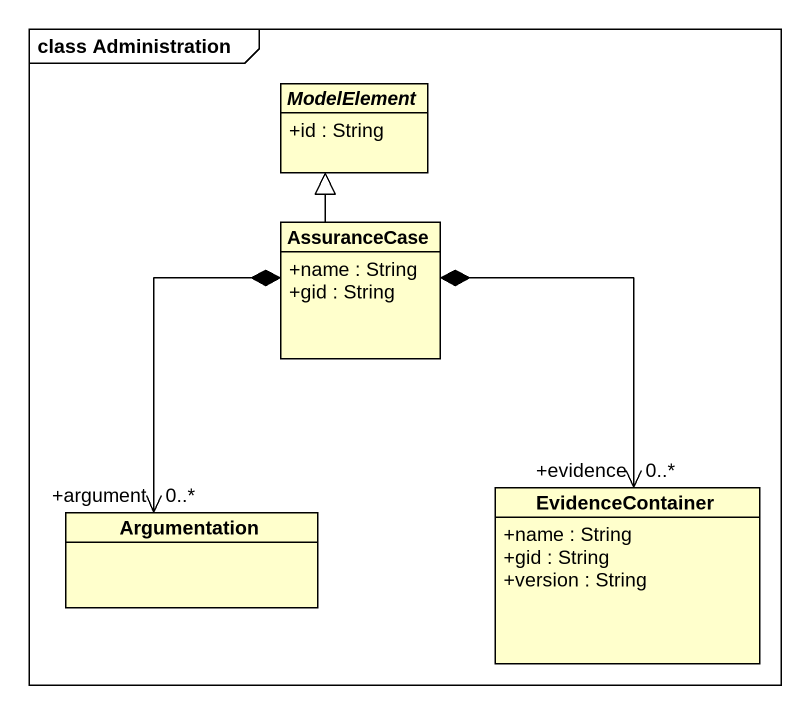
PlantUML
@startuml
mainframe class Administration
hide circle
hide empty members
skinparam classAttributeIconSize 0
abstract class ModelElement {
  +id : String
}
class AssuranceCase {
  +name : String
  +gid : String
}
class EvidenceContainer {
  +name : String
  +gid : String
  +version : String
}
class Argumentation
AssuranceCase -up-|> ModelElement
AssuranceCase *--> "0..*\n+evidence" EvidenceContainer
AssuranceCase *--> "0..*\n+argument" Argumentation
@enduml
